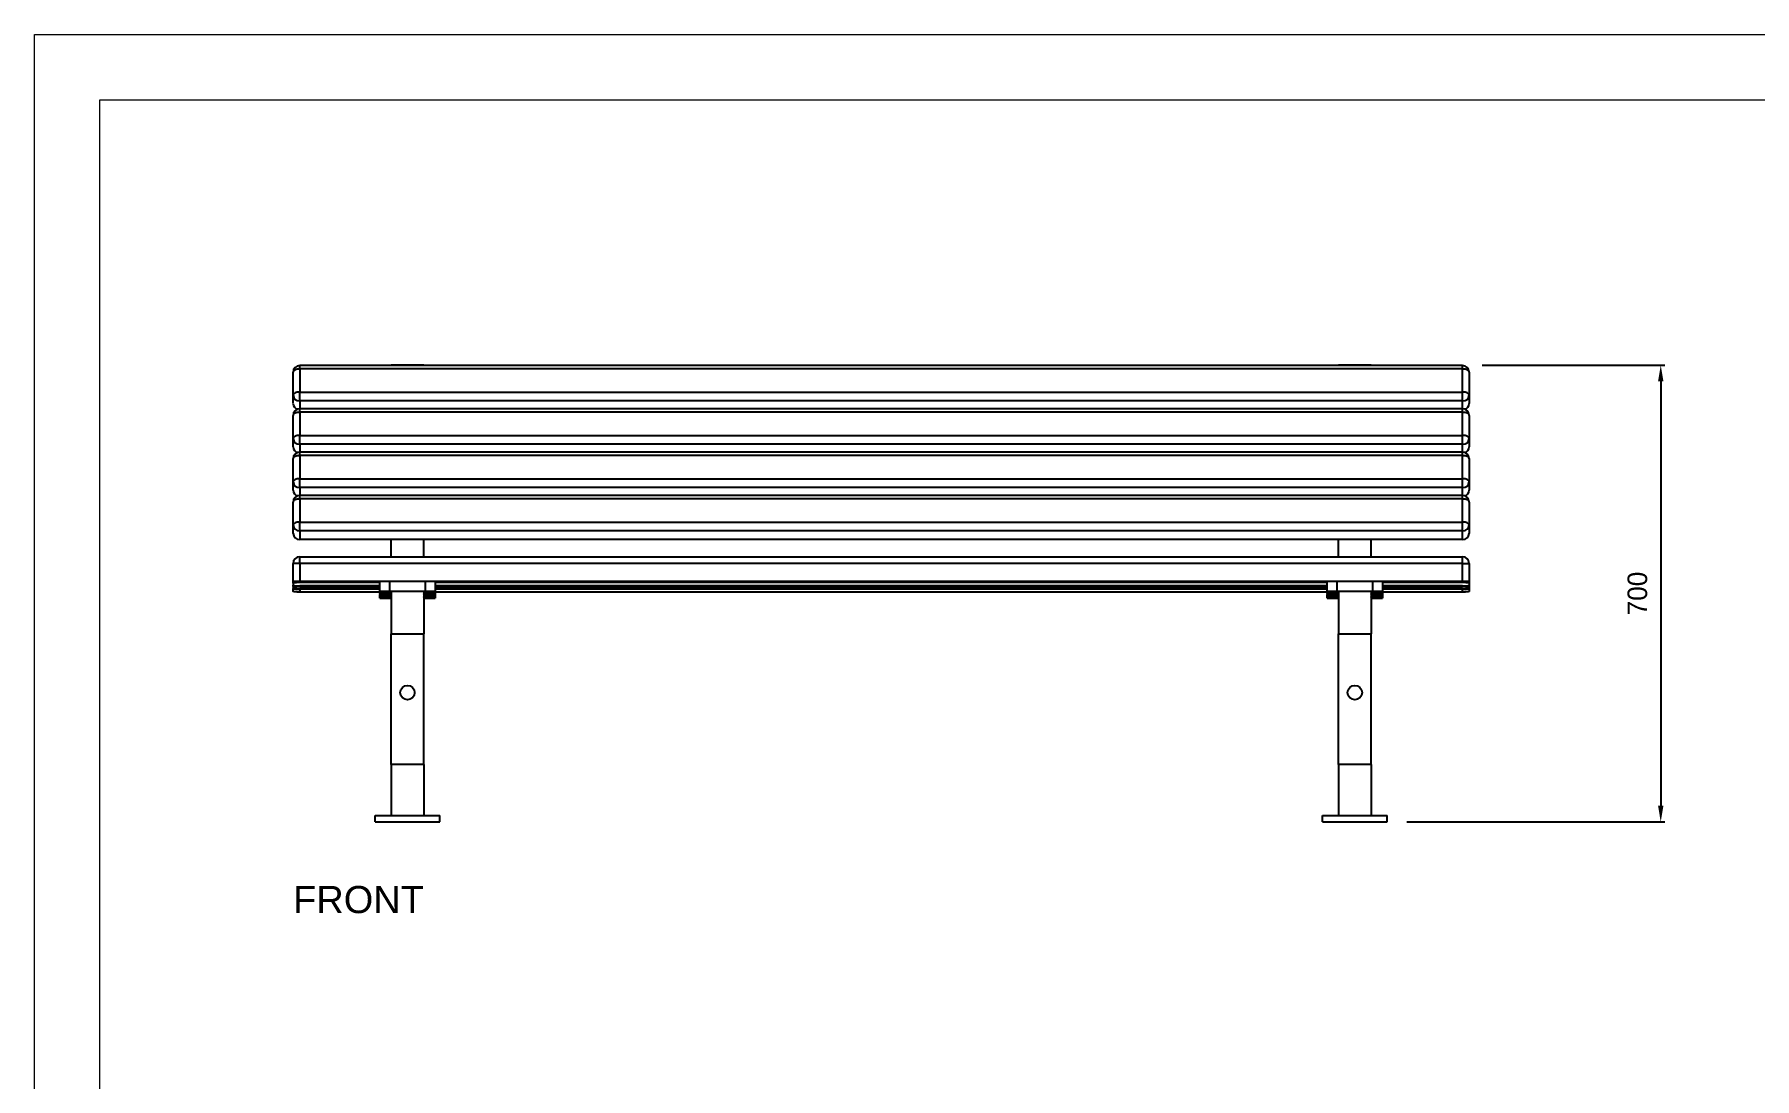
# Model space of a CAD drawing. Header units: millimetres. Extents: x 4278 to 10218, y -3534 to 666.
# Drawn here: x 4278 to 6910, y -933 to 666 of the extents above; entities that cross this region are included whole.
import ezdxf

# ---------------------------------------------------------------- set-up
doc = ezdxf.new("R2010")
doc.units = ezdxf.units.MM
doc.header["$PDSIZE"] = -1
doc.layers.add('tabelka', color=155, linetype='Continuous')
doc.layers.add('WYMIAR', color=96, linetype='Continuous')
doc.dimstyles.new('1-1', dxfattribs={"dimtxt": 30, "dimasz": 25, "dimexe": 6.25, "dimexo": 30, "dimgap": 20.625, "dimtad": 1, "dimdec": 1, "dimtxsty": 'Standard', "dimcen": 0, "dimclrd": 2, "dimclre": 2, "dimclrt": 2, "dimadec": 0, "dimazin": 0, "dimtfac": 1, "dimtdec": 1, "dimtmove": 0, "dimatfit": 3, "dimfxl": 0, "dimarcsym": 0})

# ---------------------------------------------------------------- blocks, each defined once
blk = doc.blocks.new('front')
at = {"linetype": 'Continuous'}
for p, q in [((-1022.6, -494.9), (-2802.6, -494.9)), ((-2802.6, -500.2), (-2802.6, -494.9)), ((-1022.6, -500.2), (-2802.6, -500.2)), ((-2802.6, -500.2), (-2802.6, -535.6)), ((-2612.6, -494.4), (-2662.6, -494.4)), ((-2662.6, -494.4), (-2662.6, -494.9)), ((-2612.6, -494.4), (-2612.6, -494.9)), ((-1162.6, -494.4), (-1212.6, -494.4)), ((-1212.6, -494.4), (-1212.6, -494.9)), ((-1162.6, -494.4), (-1162.6, -494.9)), ((-1022.6, -500.2), (-1022.6, -494.9)), ((-1022.6, -535.6), (-1022.6, -500.2)), ((-2812.6, -540.2), (-2812.6, -504.9)), ((-1012.6, -504.9), (-1012.6, -540.2)), ((-2812.6, -553.3), (-2812.6, -540.2)), ((-2802.6, -549.1), (-2802.6, -535.6)), ((-2802.6, -535.6), (-1022.6, -535.6)), ((-1022.6, -549.1), (-2802.6, -549.1)), ((-2802.6, -549.1), (-2802.6, -561.2)), ((-1022.6, -549.1), (-1022.6, -535.6)), ((-1022.6, -561.2), (-1022.6, -549.1)), ((-1012.6, -540.2), (-1012.6, -553.3)), ((-2812.6, -606.6), (-2812.6, -571.2)), ((-1022.6, -561.2), (-2802.6, -561.2)), ((-2802.6, -566.5), (-2802.6, -561.2)), ((-1022.6, -566.5), (-2802.6, -566.5)), ((-2802.6, -566.5), (-2802.6, -601.9)), ((-1022.6, -566.5), (-1022.6, -561.2)), ((-1022.6, -601.9), (-1022.6, -566.5)), ((-1012.6, -571.2), (-1012.6, -606.6)), ((-2802.6, -615.4), (-2802.6, -601.9)), ((-2802.6, -601.9), (-1022.6, -601.9)), ((-1022.6, -615.4), (-1022.6, -601.9)), ((-2812.6, -619.6), (-2812.6, -606.6)), ((-1022.6, -615.4), (-2802.6, -615.4)), ((-2802.6, -615.4), (-2802.6, -627.5)), ((-1022.6, -627.5), (-2802.6, -627.5)), ((-2802.6, -632.9), (-2802.6, -627.5)), ((-1022.6, -627.5), (-1022.6, -615.4)), ((-1022.6, -632.9), (-1022.6, -627.5)), ((-1012.6, -606.6), (-1012.6, -619.6)), ((-2812.6, -672.9), (-2812.6, -637.5)), ((-1022.6, -632.9), (-2802.6, -632.9)), ((-2802.6, -632.9), (-2802.6, -668.3)), ((-1022.6, -668.3), (-1022.6, -632.9)), ((-1012.6, -637.5), (-1012.6, -672.9)), ((-2812.6, -686), (-2812.6, -672.9)), ((-2802.6, -681.8), (-2802.6, -668.3)), ((-2802.6, -668.3), (-1022.6, -668.3)), ((-1022.6, -681.8), (-2802.6, -681.8)), ((-2802.6, -681.8), (-2802.6, -693.9)), ((-1022.6, -681.8), (-1022.6, -668.3)), ((-1022.6, -693.9), (-1022.6, -681.8)), ((-1012.6, -672.9), (-1012.6, -686)), ((-2812.6, -739.3), (-2812.6, -703.9)), ((-1022.6, -693.9), (-2802.6, -693.9)), ((-2802.6, -699.2), (-2802.6, -693.9)), ((-1022.6, -699.2), (-2802.6, -699.2)), ((-2802.6, -699.2), (-2802.6, -734.6)), ((-1022.6, -699.2), (-1022.6, -693.9)), ((-1022.6, -734.6), (-1022.6, -699.2)), ((-1012.6, -703.9), (-1012.6, -739.3)), ((-2802.6, -748.1), (-2802.6, -734.6)), ((-2802.6, -734.6), (-1022.6, -734.6)), ((-1022.6, -748.1), (-1022.6, -734.6)), ((-2812.6, -752.3), (-2812.6, -739.3)), ((-1022.6, -748.1), (-2802.6, -748.1)), ((-2802.6, -748.1), (-2802.6, -761.2)), ((-1022.6, -761.2), (-2802.6, -761.2)), ((-2662.6, -787.8), (-2662.6, -761.2)), ((-2612.6, -787.8), (-2612.6, -761.2)), ((-1212.6, -787.8), (-1212.6, -761.2)), ((-1162.6, -787.8), (-1162.6, -761.2)), ((-1022.6, -761.2), (-1022.6, -748.1)), ((-1012.6, -739.3), (-1012.6, -752.3)), ((-2802.6, -797.8), (-2802.6, -787.8)), ((-2802.6, -787.8), (-1022.6, -787.8)), ((-1022.6, -797.8), (-1022.6, -787.8)), ((-2802.6, -797.8), (-2812.6, -797.8)), ((-2812.6, -825.8), (-2812.6, -797.8)), ((-2802.6, -797.8), (-2802.6, -825.8)), ((-1022.6, -797.8), (-2802.6, -797.8)), ((-1022.6, -825.8), (-1022.6, -797.8)), ((-1022.6, -797.8), (-1012.6, -797.8)), ((-1012.6, -797.8), (-1012.6, -825.8)), ((-2812.6, -828.1), (-2812.6, -825.8)), ((-2802.6, -825.8), (-2812.6, -825.8)), ((-2812.6, -828.1), (-2812.6, -831.4)), ((-2812.6, -833.3), (-2812.6, -831.4)), ((-2812.6, -833.3), (-2812.6, -835.3)), ((-2812.6, -835.9), (-2812.6, -835.3)), ((-2812.6, -835.9), (-2812.6, -836.6)), ((-2812.6, -836.8), (-2812.6, -836.6)), ((-2812.6, -840.4), (-2812.6, -836.8)), ((-1022.6, -825.8), (-2802.6, -825.8)), ((-2802.6, -825.8), (-2802.6, -827.2)), ((-2680.1, -827.2), (-2802.6, -827.2)), ((-2680.1, -832.3), (-2802.6, -832.3)), ((-2802.6, -832.3), (-2802.6, -832.8)), ((-2680.1, -832.8), (-2802.6, -832.8)), ((-2680.1, -835.8), (-2802.6, -835.8)), ((-2680.1, -836.8), (-2802.6, -836.8)), ((-2802.6, -836.8), (-2802.6, -837.3)), ((-2680.1, -837.3), (-2802.6, -837.3)), ((-2802.6, -837.3), (-2802.6, -841.9)), ((-2680.1, -841.9), (-2802.6, -841.9)), ((-2680.1, -840.7), (-2680.1, -825.8)), ((-2665.1, -840.7), (-2680.1, -840.7)), ((-2680.1, -844), (-2680.1, -840.7)), ((-2665.1, -825.8), (-2665.1, -840.7)), ((-2610.1, -840.7), (-2665.1, -840.7)), ((-2665.1, -840.7), (-2665.1, -842.6)), ((-2662.6, -840.7), (-2662.6, -905.7)), ((-2612.6, -840.7), (-2612.6, -905.7)), ((-2610.1, -840.7), (-2610.1, -825.8)), ((-2595.1, -840.7), (-2610.1, -840.7)), ((-2610.1, -842.6), (-2610.1, -840.7)), ((-2595.1, -825.8), (-2595.1, -840.7)), ((-1230.1, -827.2), (-2595.1, -827.2)), ((-1230.1, -832.3), (-2595.1, -832.3)), ((-1230.1, -832.8), (-2595.1, -832.8)), ((-1230.1, -835.8), (-2595.1, -835.8)), ((-1230.1, -836.8), (-2595.1, -836.8)), ((-1230.1, -837.3), (-2595.1, -837.3)), ((-2595.1, -840.7), (-2595.1, -844)), ((-1230.1, -841.9), (-2595.1, -841.9)), ((-1230.1, -840.7), (-1230.1, -825.8)), ((-1215.1, -840.7), (-1230.1, -840.7)), ((-1230.1, -844), (-1230.1, -840.7)), ((-1215.1, -825.8), (-1215.1, -840.7)), ((-1160.1, -840.7), (-1215.1, -840.7)), ((-1215.1, -840.7), (-1215.1, -842.6)), ((-1212.6, -840.7), (-1212.6, -905.7)), ((-1162.6, -840.7), (-1162.6, -905.7)), ((-1160.1, -840.7), (-1160.1, -825.8)), ((-1145.1, -840.7), (-1160.1, -840.7)), ((-1160.1, -842.6), (-1160.1, -840.7)), ((-1145.1, -825.8), (-1145.1, -840.7)), ((-1022.6, -827.2), (-1145.1, -827.2)), ((-1022.6, -832.3), (-1145.1, -832.3)), ((-1022.6, -832.8), (-1145.1, -832.8)), ((-1022.6, -835.8), (-1145.1, -835.8)), ((-1022.6, -836.8), (-1145.1, -836.8)), ((-1022.6, -837.3), (-1145.1, -837.3)), ((-1145.1, -840.7), (-1145.1, -844)), ((-1022.6, -841.9), (-1145.1, -841.9)), ((-1012.6, -825.8), (-1022.6, -825.8)), ((-1022.6, -827.2), (-1022.6, -825.8)), ((-1022.6, -832.8), (-1022.6, -832.3)), ((-1022.6, -837.3), (-1022.6, -836.8)), ((-1022.6, -841.9), (-1022.6, -837.3)), ((-1012.6, -825.8), (-1012.6, -828.1)), ((-1012.6, -828.1), (-1012.6, -831.4)), ((-1012.6, -831.4), (-1012.6, -833.3)), ((-1012.6, -833.3), (-1012.6, -835.3)), ((-1012.6, -835.3), (-1012.6, -835.9)), ((-1012.6, -835.9), (-1012.6, -836.6)), ((-1012.6, -836.6), (-1012.6, -836.8)), ((-1012.6, -836.8), (-1012.6, -840.4)), ((-2680.1, -844), (-2680.1, -844.3)), ((-2680.1, -844.3), (-2667.6, -844.3)), ((-2680.1, -844.3), (-2680.1, -845.1)), ((-2680.1, -845.1), (-2667.6, -845.1)), ((-2680.1, -845.1), (-2680.1, -845.3)), ((-2680.1, -848.9), (-2680.1, -845.3)), ((-2680.1, -848.9), (-2680.1, -849.1)), ((-2680.1, -849.1), (-2667.6, -849.1)), ((-2680.1, -849.1), (-2680.1, -849.5)), ((-2680.1, -849.5), (-2680.1, -849.6)), ((-2680.1, -849.5), (-2667.6, -849.5)), ((-2680.1, -851.1), (-2680.1, -849.6)), ((-2680.1, -851.1), (-2680.1, -851.2)), ((-2680.1, -851.2), (-2680.1, -851.3)), ((-2680.1, -851.2), (-2667.6, -851.2)), ((-2680.1, -851.2), (-2667.6, -851.2)), ((-2680.1, -851.2), (-2680.1, -851.2)), ((-2678.6, -851.3), (-2662.6, -851.3)), ((-2667.6, -845.1), (-2667.6, -844.3)), ((-2667.6, -849.5), (-2667.6, -849.1)), ((-2667.6, -851.2), (-2667.6, -851.2)), ((-2665.1, -842.6), (-2662.6, -842.6)), ((-2665.1, -846.5), (-2662.6, -846.5)), ((-2665.1, -846.5), (-2665.1, -848.1)), ((-2665.1, -848.1), (-2662.6, -848.1)), ((-2665.1, -850.2), (-2662.6, -850.2)), ((-2665.1, -850.2), (-2665.1, -850.9)), ((-2665.1, -850.9), (-2662.6, -850.9)), ((-2610.1, -842.6), (-2612.6, -842.6)), ((-2610.1, -846.5), (-2612.6, -846.5)), ((-2610.1, -848.1), (-2612.6, -848.1)), ((-2610.1, -850.2), (-2612.6, -850.2)), ((-2610.1, -850.9), (-2612.6, -850.9)), ((-2612.6, -851.3), (-2596.5, -851.3)), ((-2610.1, -848.1), (-2610.1, -846.5)), ((-2610.1, -850.9), (-2610.1, -850.2)), ((-2595.1, -844.3), (-2607.6, -844.3)), ((-2607.6, -844.3), (-2607.6, -845.1)), ((-2595.1, -845.1), (-2607.6, -845.1)), ((-2595.1, -849.1), (-2607.6, -849.1)), ((-2607.6, -849.1), (-2607.6, -849.5)), ((-2595.1, -849.5), (-2607.6, -849.5)), ((-2595.1, -851.2), (-2607.6, -851.2)), ((-2595.1, -851.2), (-2607.6, -851.2)), ((-2607.6, -851.2), (-2607.6, -851.2)), ((-2595.1, -844), (-2595.1, -844.3)), ((-2595.1, -844.3), (-2595.1, -845.1)), ((-2595.1, -845.1), (-2595.1, -845.3)), ((-2595.1, -845.3), (-2595.1, -848.9)), ((-2595.1, -848.9), (-2595.1, -849.1)), ((-2595.1, -849.1), (-2595.1, -849.5)), ((-2595.1, -849.5), (-2595.1, -849.6)), ((-2595.1, -849.6), (-2595.1, -851.1)), ((-2595.1, -851.1), (-2595.1, -851.2)), ((-2595.1, -851.2), (-2595.1, -851.3)), ((-2595.1, -851.2), (-2595.1, -851.2)), ((-1230.1, -844), (-1230.1, -844.3)), ((-1230.1, -844.3), (-1217.6, -844.3)), ((-1230.1, -844.3), (-1230.1, -845.1)), ((-1230.1, -845.1), (-1217.6, -845.1)), ((-1230.1, -845.1), (-1230.1, -845.3)), ((-1230.1, -848.9), (-1230.1, -845.3)), ((-1230.1, -848.9), (-1230.1, -849.1)), ((-1230.1, -849.1), (-1217.6, -849.1)), ((-1230.1, -849.1), (-1230.1, -849.5)), ((-1230.1, -849.5), (-1230.1, -849.6)), ((-1230.1, -849.5), (-1217.6, -849.5)), ((-1230.1, -851.1), (-1230.1, -849.6)), ((-1230.1, -851.1), (-1230.1, -851.2)), ((-1230.1, -851.2), (-1230.1, -851.3)), ((-1230.1, -851.2), (-1217.6, -851.2)), ((-1230.1, -851.2), (-1217.6, -851.2)), ((-1230.1, -851.2), (-1230.1, -851.2)), ((-1228.6, -851.3), (-1212.6, -851.3)), ((-1217.6, -845.1), (-1217.6, -844.3)), ((-1217.6, -849.5), (-1217.6, -849.1)), ((-1217.6, -851.2), (-1217.6, -851.2)), ((-1215.1, -842.6), (-1212.6, -842.6)), ((-1215.1, -846.5), (-1212.6, -846.5)), ((-1215.1, -846.5), (-1215.1, -848.1)), ((-1215.1, -848.1), (-1212.6, -848.1)), ((-1215.1, -850.2), (-1212.6, -850.2)), ((-1215.1, -850.2), (-1215.1, -850.9)), ((-1215.1, -850.9), (-1212.6, -850.9)), ((-1160.1, -842.6), (-1162.6, -842.6)), ((-1160.1, -846.5), (-1162.6, -846.5)), ((-1160.1, -848.1), (-1162.6, -848.1)), ((-1160.1, -850.2), (-1162.6, -850.2)), ((-1160.1, -850.9), (-1162.6, -850.9)), ((-1162.6, -851.3), (-1146.5, -851.3)), ((-1160.1, -848.1), (-1160.1, -846.5)), ((-1160.1, -850.9), (-1160.1, -850.2)), ((-1145.1, -844.3), (-1157.6, -844.3)), ((-1157.6, -844.3), (-1157.6, -845.1)), ((-1145.1, -845.1), (-1157.6, -845.1)), ((-1145.1, -849.1), (-1157.6, -849.1)), ((-1157.6, -849.1), (-1157.6, -849.5)), ((-1145.1, -849.5), (-1157.6, -849.5)), ((-1145.1, -851.2), (-1157.6, -851.2)), ((-1145.1, -851.2), (-1157.6, -851.2)), ((-1157.6, -851.2), (-1157.6, -851.2)), ((-1145.1, -844), (-1145.1, -844.3)), ((-1145.1, -844.3), (-1145.1, -845.1)), ((-1145.1, -845.1), (-1145.1, -845.3)), ((-1145.1, -845.3), (-1145.1, -848.9)), ((-1145.1, -848.9), (-1145.1, -849.1)), ((-1145.1, -849.1), (-1145.1, -849.5)), ((-1145.1, -849.5), (-1145.1, -849.6)), ((-1145.1, -849.6), (-1145.1, -851.1)), ((-1145.1, -851.1), (-1145.1, -851.2)), ((-1145.1, -851.2), (-1145.1, -851.3)), ((-1145.1, -851.2), (-1145.1, -851.2)), ((-2662.6, -905.7), (-2612.6, -905.7)), ((-2662.6, -1105.7), (-2662.6, -905.7)), ((-2612.6, -1105.7), (-2612.6, -905.7)), ((-1212.6, -905.7), (-1162.6, -905.7)), ((-1212.6, -1105.7), (-1212.6, -905.7)), ((-1162.6, -1105.7), (-1162.6, -905.7)), ((-2612.6, -1105.7), (-2662.6, -1105.7)), ((-2662.6, -1105.7), (-2662.6, -1183.7)), ((-2612.6, -1105.7), (-2612.6, -1183.7)), ((-1162.6, -1105.7), (-1212.6, -1105.7)), ((-1212.6, -1105.7), (-1212.6, -1183.7)), ((-1162.6, -1105.7), (-1162.6, -1183.7)), ((-2687, -1193.7), (-2687, -1183.7)), ((-2687, -1183.7), (-2588.1, -1183.7)), ((-2588.1, -1193.7), (-2588.1, -1183.7)), ((-1237, -1193.7), (-1237, -1183.7)), ((-1237, -1183.7), (-1138.1, -1183.7)), ((-1138.1, -1193.7), (-1138.1, -1183.7)), ((-2687, -1193.7), (-2588.1, -1193.7)), ((-1237, -1193.7), (-1138.1, -1193.7))]:
    blk.add_line(p, q, dxfattribs=at)
at = {"linetype": 'Continuous', "flags": 128}
for points in [[(-2802.6, -500.2), (-2804.5, -500.3), (-2806.4, -500.6), (-2808.1, -501), (-2809.6, -501.6), (-2810.9, -502.3), (-2811.8, -503.1), (-2812.4, -504), (-2812.6, -504.9)], [(-1012.6, -504.9), (-1012.8, -504), (-1013.3, -503.1), (-1014.2, -502.3), (-1015.5, -501.6), (-1017, -501), (-1018.7, -500.6), (-1020.6, -500.3), (-1022.6, -500.2)], [(-2802.6, -535.6), (-2804.5, -535.7), (-2806.4, -535.9), (-2808.1, -536.4), (-2809.6, -536.9), (-2810.9, -537.7), (-2811.8, -538.5), (-2812.4, -539.3), (-2812.6, -540.2)], [(-1012.6, -540.2), (-1012.8, -539.3), (-1013.3, -538.5), (-1014.2, -537.7), (-1015.5, -536.9), (-1017, -536.4), (-1018.7, -535.9), (-1020.6, -535.7), (-1022.6, -535.6)], [(-2802.6, -566.5), (-2804.5, -566.6), (-2806.4, -566.9), (-2808.1, -567.3), (-2809.6, -567.9), (-2810.9, -568.6), (-2811.8, -569.4), (-2812.4, -570.3), (-2812.6, -571.2)], [(-1012.6, -571.2), (-1012.8, -570.3), (-1013.3, -569.4), (-1014.2, -568.6), (-1015.5, -567.9), (-1017, -567.3), (-1018.7, -566.9), (-1020.6, -566.6), (-1022.6, -566.5)], [(-2802.6, -601.9), (-2804.5, -602), (-2806.4, -602.3), (-2808.1, -602.7), (-2809.6, -603.3), (-2810.9, -604), (-2811.8, -604.8), (-2812.4, -605.7), (-2812.6, -606.6)], [(-1012.6, -606.6), (-1012.8, -605.7), (-1013.3, -604.8), (-1014.2, -604), (-1015.5, -603.3), (-1017, -602.7), (-1018.7, -602.3), (-1020.6, -602), (-1022.6, -601.9)], [(-2802.6, -632.9), (-2804.5, -633), (-2806.4, -633.2), (-2808.1, -633.7), (-2809.6, -634.2), (-2810.9, -634.9), (-2811.8, -635.8), (-2812.4, -636.6), (-2812.6, -637.5)], [(-1012.6, -637.5), (-1012.8, -636.6), (-1013.3, -635.8), (-1014.2, -634.9), (-1015.5, -634.2), (-1017, -633.7), (-1018.7, -633.2), (-1020.6, -633), (-1022.6, -632.9)], [(-2802.6, -668.3), (-2804.5, -668.3), (-2806.4, -668.6), (-2808.1, -669), (-2809.6, -669.6), (-2810.9, -670.3), (-2811.8, -671.1), (-2812.4, -672), (-2812.6, -672.9)], [(-1012.6, -672.9), (-1012.8, -672), (-1013.3, -671.1), (-1014.2, -670.3), (-1015.5, -669.6), (-1017, -669), (-1018.7, -668.6), (-1020.6, -668.3), (-1022.6, -668.3)], [(-2802.6, -699.2), (-2804.5, -699.3), (-2806.4, -699.6), (-2808.1, -700), (-2809.6, -700.6), (-2810.9, -701.3), (-2811.8, -702.1), (-2812.4, -703), (-2812.6, -703.9)], [(-1012.6, -703.9), (-1012.8, -703), (-1013.3, -702.1), (-1014.2, -701.3), (-1015.5, -700.6), (-1017, -700), (-1018.7, -699.6), (-1020.6, -699.3), (-1022.6, -699.2)], [(-2802.6, -734.6), (-2804.5, -734.7), (-2806.4, -734.9), (-2808.1, -735.4), (-2809.6, -736), (-2810.9, -736.7), (-2811.8, -737.5), (-2812.4, -738.3), (-2812.6, -739.3)], [(-1012.6, -739.3), (-1012.8, -738.3), (-1013.3, -737.5), (-1014.2, -736.7), (-1015.5, -736), (-1017, -735.4), (-1018.7, -734.9), (-1020.6, -734.7), (-1022.6, -734.6)], [(-2802.6, -827.2), (-2804.5, -827.3), (-2806.4, -827.3), (-2808.1, -827.4), (-2809.6, -827.5), (-2810.9, -827.6), (-2811.8, -827.8), (-2812.4, -827.9), (-2812.6, -828.1)], [(-2812.6, -831.4), (-2812.4, -831.6), (-2811.8, -831.8), (-2810.9, -831.9), (-2809.6, -832), (-2808.1, -832.1), (-2806.4, -832.2), (-2804.5, -832.3), (-2802.6, -832.3)], [(-2802.6, -841.9), (-2804.5, -841.9), (-2806.4, -841.8), (-2808.1, -841.6), (-2809.6, -841.4), (-2810.9, -841.2), (-2811.8, -841), (-2812.4, -840.7), (-2812.6, -840.4)], [(-1012.6, -828.1), (-1012.8, -827.9), (-1013.3, -827.8), (-1014.2, -827.6), (-1015.5, -827.5), (-1017, -827.4), (-1018.7, -827.3), (-1020.6, -827.3), (-1022.6, -827.2)], [(-1022.6, -832.3), (-1020.6, -832.3), (-1018.7, -832.2), (-1017, -832.1), (-1015.5, -832), (-1014.2, -831.9), (-1013.3, -831.8), (-1012.8, -831.6), (-1012.6, -831.4)], [(-1012.6, -840.4), (-1012.8, -840.7), (-1013.3, -841), (-1014.2, -841.2), (-1015.5, -841.4), (-1017, -841.6), (-1018.7, -841.8), (-1020.6, -841.9), (-1022.6, -841.9)]]:
    blk.add_lwpolyline(points, dxfattribs=at)
at = {"linetype": 'Continuous'}
for centre in [(-2637.6, -995.7), (-1187.6, -995.7)]:
    blk.add_circle(centre, 11, dxfattribs=at)
for centre, radius, start, end in [((-2802.6, -504.9), 10, 90, 180), ((-1022.6, -504.9), 10, 0, 90), ((-2803.1, -539.6), 9.48, 183.724, 273.2933), ((-1022, -539.6), 9.48, 266.7067, 356.276), ((-2803.6, -553), 9, 182.2007, 256.2834), ((-2802.6, -571.2), 10, 90, 180), ((-1022.6, -571.2), 10, 0, 90), ((-1021.7, -552.8), 9.16, 284.4888, 357.0272), ((-2803.1, -606), 9.48, 183.7236, 273.2933), ((-2803.6, -619.3), 9, 182.2012, 256.2829), ((-2802.6, -637.5), 10, 90, 180), ((-1022, -606), 9.48, 266.7067, 356.2764), ((-1022.6, -637.5), 10, 0, 90), ((-1021.7, -619.2), 9.16, 284.4889, 357.027), ((-2803.1, -672.3), 9.48, 183.7233, 273.294), ((-1022, -672.3), 9.48, 266.706, 356.2767), ((-2803.6, -685.6), 9, 182.201, 256.283), ((-2802.6, -703.9), 10, 90, 180), ((-1022.6, -703.9), 10, 0, 90), ((-1021.7, -685.5), 9.16, 284.4899, 357.026), ((-2803.1, -738.6), 9.48, 183.7235, 273.2938), ((-2803.1, -751.7), 9.48, 183.7235, 273.2936), ((-1022, -738.6), 9.48, 266.7062, 356.2765), ((-1022, -751.7), 9.48, 266.7064, 356.2765), ((-2802.6, -797.8), 10, 90, 180), ((-1022.6, -797.8), 10, 0, 90), ((-2805.1, -882.9), 50.1, 87.1477, 98.6139), ((-2805.1, -785.8), 50.1, 261.3861, 272.8523), ((-2807.9, -905.9), 70.1, 89.3584, 93.82), ((-2805.1, -689.5), 147.3, 267.0807, 270.9725), ((-2805.1, -788), 49.3, 261.2431, 272.8987), ((-1020.1, -882.9), 50.1, 81.3861, 92.8523), ((-1020.1, -785.8), 50.1, 267.1477, 278.6139), ((-1020.1, -689.5), 147.3, 269.0275, 272.9193), ((-1020.1, -788), 49.3, 267.1013, 278.7569), ((-1017.2, -905.9), 70.1, 86.18, 90.6416)]:
    blk.add_arc(centre, radius, start, end, dxfattribs=at)
for points, knots in [([(-2665.1, -842.6), (-2665.9, -842.6), (-2667.6, -842.6), (-2670.1, -842.7), (-2672.4, -842.8), (-2674.5, -842.9), (-2676.3, -843.1), (-2677.8, -843.3), (-2679, -843.5), (-2679.9, -843.7), (-2680, -843.9), (-2680.1, -844)], [0, 0, 0, 0, 0.1074005, 0.2147981, 0.3221984, 0.4295973, 0.5369959, 0.6443942, 0.7517921, 0.8591896, 1, 1, 1, 1]), ([(-2680.1, -845.3), (-2680, -845.4), (-2679.9, -845.5), (-2679.3, -845.7), (-2678.2, -845.9), (-2676.8, -846.1), (-2675.1, -846.2), (-2673.1, -846.3), (-2670.8, -846.4), (-2668.1, -846.5), (-2666.2, -846.5), (-2665.1, -846.5)], [0, 0, 0, 0, 0.107398, 0.214796, 0.322194, 0.429591, 0.536992, 0.644393, 0.751796, 0.859198, 1, 1, 1, 1]), ([(-2665.1, -848.1), (-2665.9, -848.1), (-2667.6, -848.1), (-2670.1, -848.1), (-2672.4, -848.2), (-2674.5, -848.3), (-2676.3, -848.4), (-2677.8, -848.5), (-2679, -848.6), (-2679.9, -848.8), (-2680, -848.9), (-2680.1, -848.9)], [0, 0, 0, 0, 0.1074, 0.214798, 0.322198, 0.429597, 0.536996, 0.644394, 0.751792, 0.85919, 1, 1, 1, 1]), ([(-2680.1, -849.6), (-2680, -849.7), (-2679.9, -849.8), (-2679.3, -849.9), (-2678.2, -849.9), (-2676.8, -850), (-2675.1, -850.1), (-2673.1, -850.2), (-2670.8, -850.2), (-2668.1, -850.2), (-2666.2, -850.2), (-2665.1, -850.2)], [0, 0, 0, 0, 0.1074035, 0.2148074, 0.3222105, 0.4296146, 0.5370212, 0.6444278, 0.7518314, 0.8592344, 1, 1, 1, 1]), ([(-2665.1, -850.9), (-2665.9, -850.9), (-2667.6, -850.9), (-2670.1, -850.9), (-2672.4, -850.9), (-2674.5, -850.9), (-2676.3, -851), (-2677.8, -851), (-2679, -851.1), (-2679.9, -851.1), (-2680, -851.1), (-2680.1, -851.1)], [0, 0, 0, 0, 0.1073985, 0.214799, 0.3221977, 0.4295989, 0.5369982, 0.6443991, 0.7517979, 0.8591971, 1, 1, 1, 1]), ([(-2680.1, -851.3), (-2680, -851.3), (-2679.9, -851.3), (-2679.4, -851.3), (-2678.8, -851.3), (-2678.6, -851.3)], [0, 0, 0, 0, 0.375842, 0.762585, 1, 1, 1, 1]), ([(-2667.6, -844.3), (-2667, -844.3), (-2665.9, -844.3), (-2664.4, -844.3), (-2663.2, -844.5), (-2662.6, -844.6), (-2662.6, -844.7), (-2662.6, -844.7)], [0, 0, 0, 0, 0.214696, 0.429387, 0.644079, 0.858773, 1, 1, 1, 1]), ([(-2662.6, -844.7), (-2662.6, -844.8), (-2662.7, -844.9), (-2663.6, -845), (-2664.9, -845.1), (-2666.3, -845.1), (-2667.2, -845.1), (-2667.6, -845.1)], [0, 0, 0, 0, 0.214694, 0.429388, 0.644081, 0.858771, 1, 1, 1, 1]), ([(-2667.6, -849.1), (-2667, -849.1), (-2665.9, -849.1), (-2664.4, -849.1), (-2663.2, -849.2), (-2662.6, -849.2), (-2662.6, -849.3), (-2662.6, -849.3)], [0, 0, 0, 0, 0.214696, 0.429388, 0.64408, 0.858774, 1, 1, 1, 1]), ([(-2662.6, -849.3), (-2662.6, -849.3), (-2662.7, -849.4), (-2663.6, -849.5), (-2664.9, -849.5), (-2666.3, -849.5), (-2667.2, -849.5), (-2667.6, -849.5)], [0, 0, 0, 0, 0.214695, 0.42939, 0.644089, 0.85878, 1, 1, 1, 1]), ([(-2662.6, -851.2), (-2662.6, -851.2), (-2662.6, -851.2), (-2663, -851.2), (-2664, -851.2), (-2665.4, -851.2), (-2666.7, -851.2), (-2667.4, -851.2), (-2667.6, -851.2)], [0, 0, 0, 0, 0.07781, 0.29247, 0.507134, 0.721789, 0.936435, 1, 1, 1, 1]), ([(-2667.6, -851.2), (-2667, -851.2), (-2665.9, -851.2), (-2664.4, -851.2), (-2663.2, -851.2), (-2662.6, -851.2), (-2662.6, -851.2), (-2662.6, -851.2)], [0, 0, 0, 0, 0.214686, 0.429376, 0.644066, 0.858759, 1, 1, 1, 1]), ([(-2612.6, -844.7), (-2612.5, -844.6), (-2612.4, -844.6), (-2611.5, -844.4), (-2610.3, -844.3), (-2608.9, -844.3), (-2607.9, -844.3), (-2607.6, -844.3)], [0, 0, 0, 0, 0.214695, 0.429388, 0.644081, 0.858772, 1, 1, 1, 1]), ([(-2607.6, -845.1), (-2608.1, -845.1), (-2609.3, -845.1), (-2610.7, -845), (-2611.9, -844.9), (-2612.5, -844.8), (-2612.5, -844.7), (-2612.6, -844.7)], [0, 0, 0, 0, 0.214695, 0.429387, 0.64408, 0.858774, 1, 1, 1, 1]), ([(-2612.6, -849.3), (-2612.5, -849.3), (-2612.4, -849.2), (-2611.5, -849.2), (-2610.3, -849.1), (-2608.9, -849.1), (-2607.9, -849.1), (-2607.6, -849.1)], [0, 0, 0, 0, 0.214694, 0.429388, 0.64408, 0.858771, 1, 1, 1, 1]), ([(-2607.6, -849.5), (-2608.1, -849.5), (-2609.3, -849.5), (-2610.7, -849.5), (-2611.9, -849.4), (-2612.5, -849.4), (-2612.5, -849.3), (-2612.6, -849.3)], [0, 0, 0, 0, 0.214694, 0.429384, 0.644075, 0.858769, 1, 1, 1, 1]), ([(-2612.6, -851.2), (-2612.6, -851.2), (-2612.5, -851.2), (-2612.1, -851.2), (-2611.1, -851.2), (-2609.7, -851.2), (-2608.5, -851.2), (-2607.7, -851.2), (-2607.6, -851.2)], [0, 0, 0, 0, 0.077502, 0.292164, 0.506819, 0.721469, 0.936113, 1, 1, 1, 1]), ([(-2607.6, -851.2), (-2608.1, -851.2), (-2609.3, -851.2), (-2610.7, -851.2), (-2611.9, -851.2), (-2612.5, -851.2), (-2612.5, -851.2), (-2612.6, -851.2)], [0, 0, 0, 0, 0.214683, 0.429361, 0.644045, 0.858743, 1, 1, 1, 1]), ([(-2595.1, -844), (-2595.1, -843.9), (-2595.2, -843.8), (-2595.8, -843.6), (-2596.9, -843.3), (-2598.3, -843.1), (-2600, -843), (-2602.1, -842.8), (-2604.3, -842.7), (-2607, -842.6), (-2609, -842.6), (-2610.1, -842.6)], [0, 0, 0, 0, 0.107399, 0.214798, 0.322197, 0.429597, 0.536994, 0.64439, 0.751789, 0.859187, 1, 1, 1, 1]), ([(-2610.1, -846.5), (-2609.2, -846.5), (-2607.5, -846.5), (-2605.1, -846.5), (-2602.8, -846.4), (-2600.6, -846.3), (-2598.8, -846.1), (-2597.3, -846), (-2596.1, -845.8), (-2595.3, -845.6), (-2595.1, -845.4), (-2595.1, -845.3)], [0, 0, 0, 0, 0.107395, 0.214793, 0.322188, 0.429583, 0.536983, 0.644383, 0.751784, 0.859187, 1, 1, 1, 1]), ([(-2595.1, -848.9), (-2595.1, -848.9), (-2595.2, -848.8), (-2595.8, -848.7), (-2596.9, -848.5), (-2598.3, -848.4), (-2600, -848.3), (-2602.1, -848.2), (-2604.3, -848.2), (-2607, -848.1), (-2609, -848.1), (-2610.1, -848.1)], [0, 0, 0, 0, 0.1073991, 0.2147976, 0.3221967, 0.4295969, 0.5369939, 0.6443905, 0.7517887, 0.8591873, 1, 1, 1, 1]), ([(-2610.1, -850.2), (-2609.2, -850.2), (-2607.5, -850.2), (-2605.1, -850.2), (-2602.8, -850.2), (-2600.6, -850.1), (-2598.8, -850.1), (-2597.3, -850), (-2596.1, -849.9), (-2595.3, -849.8), (-2595.1, -849.7), (-2595.1, -849.6)], [0, 0, 0, 0, 0.107388, 0.214775, 0.322165, 0.429552, 0.536948, 0.644343, 0.751748, 0.859154, 1, 1, 1, 1]), ([(-2595.1, -851.1), (-2595.1, -851.1), (-2595.2, -851.1), (-2595.8, -851.1), (-2596.9, -851), (-2598.3, -851), (-2600, -851), (-2602.1, -850.9), (-2604.3, -850.9), (-2607, -850.9), (-2609, -850.9), (-2610.1, -850.9)], [0, 0, 0, 0, 0.107397, 0.214794, 0.322191, 0.429587, 0.536985, 0.644382, 0.751782, 0.859181, 1, 1, 1, 1]), ([(-2596.5, -851.3), (-2596.4, -851.3), (-2595.9, -851.3), (-2595.3, -851.3), (-2595.1, -851.3), (-2595.1, -851.3)], [0, 0, 0, 0, 0.1126507, 0.4995831, 1, 1, 1, 1]), ([(-1215.1, -842.6), (-1215.9, -842.6), (-1217.6, -842.6), (-1220.1, -842.7), (-1222.4, -842.8), (-1224.5, -842.9), (-1226.3, -843.1), (-1227.8, -843.3), (-1229, -843.5), (-1229.9, -843.7), (-1230, -843.9), (-1230.1, -844)], [0, 0, 0, 0, 0.107398, 0.214798, 0.322198, 0.429597, 0.536996, 0.644394, 0.751792, 0.85919, 1, 1, 1, 1]), ([(-1230.1, -845.3), (-1230, -845.4), (-1229.9, -845.5), (-1229.3, -845.7), (-1228.2, -845.9), (-1226.8, -846.1), (-1225.1, -846.2), (-1223.1, -846.3), (-1220.8, -846.4), (-1218.1, -846.5), (-1216.2, -846.5), (-1215.1, -846.5)], [0, 0, 0, 0, 0.107398, 0.214796, 0.322195, 0.429593, 0.536992, 0.644395, 0.751796, 0.859198, 1, 1, 1, 1]), ([(-1215.1, -848.1), (-1215.9, -848.1), (-1217.6, -848.1), (-1220.1, -848.1), (-1222.4, -848.2), (-1224.5, -848.3), (-1226.3, -848.4), (-1227.8, -848.5), (-1229, -848.6), (-1229.9, -848.8), (-1230, -848.9), (-1230.1, -848.9)], [0, 0, 0, 0, 0.107398, 0.214798, 0.322198, 0.429597, 0.536996, 0.644394, 0.751792, 0.85919, 1, 1, 1, 1]), ([(-1230.1, -849.6), (-1230, -849.7), (-1229.9, -849.8), (-1229.3, -849.9), (-1228.2, -849.9), (-1226.8, -850), (-1225.1, -850.1), (-1223.1, -850.2), (-1220.8, -850.2), (-1218.1, -850.2), (-1216.2, -850.2), (-1215.1, -850.2)], [0, 0, 0, 0, 0.107404, 0.214807, 0.32221, 0.429615, 0.537021, 0.644428, 0.751831, 0.859237, 1, 1, 1, 1]), ([(-1215.1, -850.9), (-1215.9, -850.9), (-1217.6, -850.9), (-1220.1, -850.9), (-1222.4, -850.9), (-1224.5, -850.9), (-1226.3, -851), (-1227.8, -851), (-1229, -851.1), (-1229.9, -851.1), (-1230, -851.1), (-1230.1, -851.1)], [0, 0, 0, 0, 0.107399, 0.214799, 0.322198, 0.429597, 0.536998, 0.644398, 0.751798, 0.859197, 1, 1, 1, 1]), ([(-1230.1, -851.3), (-1230, -851.3), (-1229.9, -851.3), (-1229.4, -851.3), (-1228.8, -851.3), (-1228.6, -851.3)], [0, 0, 0, 0, 0.375842, 0.762585, 1, 1, 1, 1]), ([(-1217.6, -844.3), (-1217, -844.3), (-1215.9, -844.3), (-1214.4, -844.3), (-1213.2, -844.5), (-1212.6, -844.6), (-1212.6, -844.7), (-1212.6, -844.7)], [0, 0, 0, 0, 0.214696, 0.429387, 0.644079, 0.858773, 1, 1, 1, 1]), ([(-1212.6, -844.7), (-1212.6, -844.8), (-1212.7, -844.9), (-1213.6, -845), (-1214.9, -845.1), (-1216.3, -845.1), (-1217.2, -845.1), (-1217.6, -845.1)], [0, 0, 0, 0, 0.214694, 0.429388, 0.644081, 0.858771, 1, 1, 1, 1]), ([(-1217.6, -849.1), (-1217, -849.1), (-1215.9, -849.1), (-1214.4, -849.1), (-1213.2, -849.2), (-1212.6, -849.2), (-1212.6, -849.3), (-1212.6, -849.3)], [0, 0, 0, 0, 0.214696, 0.429388, 0.64408, 0.858774, 1, 1, 1, 1]), ([(-1212.6, -849.3), (-1212.6, -849.3), (-1212.7, -849.4), (-1213.6, -849.5), (-1214.9, -849.5), (-1216.3, -849.5), (-1217.2, -849.5), (-1217.6, -849.5)], [0, 0, 0, 0, 0.214695, 0.429389, 0.644083, 0.85878, 1, 1, 1, 1]), ([(-1212.6, -851.2), (-1212.6, -851.2), (-1212.6, -851.2), (-1213, -851.2), (-1214, -851.2), (-1215.4, -851.2), (-1216.7, -851.2), (-1217.4, -851.2), (-1217.6, -851.2)], [0, 0, 0, 0, 0.07781, 0.292469, 0.507129, 0.72179, 0.936435, 1, 1, 1, 1]), ([(-1217.6, -851.2), (-1217, -851.2), (-1215.9, -851.2), (-1214.4, -851.2), (-1213.2, -851.2), (-1212.6, -851.2), (-1212.6, -851.2), (-1212.6, -851.2)], [0, 0, 0, 0, 0.214686, 0.429375, 0.644064, 0.85876, 1, 1, 1, 1]), ([(-1162.6, -844.7), (-1162.5, -844.6), (-1162.4, -844.6), (-1161.5, -844.4), (-1160.3, -844.3), (-1158.9, -844.3), (-1157.9, -844.3), (-1157.6, -844.3)], [0, 0, 0, 0, 0.214695, 0.429388, 0.644081, 0.858772, 1, 1, 1, 1]), ([(-1157.6, -845.1), (-1158.1, -845.1), (-1159.3, -845.1), (-1160.7, -845), (-1161.9, -844.9), (-1162.5, -844.8), (-1162.5, -844.7), (-1162.6, -844.7)], [0, 0, 0, 0, 0.214695, 0.429387, 0.64408, 0.858774, 1, 1, 1, 1]), ([(-1162.6, -849.3), (-1162.5, -849.3), (-1162.4, -849.2), (-1161.5, -849.2), (-1160.3, -849.1), (-1158.9, -849.1), (-1157.9, -849.1), (-1157.6, -849.1)], [0, 0, 0, 0, 0.214694, 0.429388, 0.64408, 0.858771, 1, 1, 1, 1]), ([(-1157.6, -849.5), (-1158.1, -849.5), (-1159.3, -849.5), (-1160.7, -849.5), (-1161.9, -849.4), (-1162.5, -849.4), (-1162.5, -849.3), (-1162.6, -849.3)], [0, 0, 0, 0, 0.214687, 0.429378, 0.644074, 0.858769, 1, 1, 1, 1]), ([(-1162.6, -851.2), (-1162.6, -851.2), (-1162.5, -851.2), (-1162.1, -851.2), (-1161.1, -851.2), (-1159.7, -851.2), (-1158.5, -851.2), (-1157.7, -851.2), (-1157.6, -851.2)], [0, 0, 0, 0, 0.077503, 0.292164, 0.506823, 0.721468, 0.936113, 1, 1, 1, 1]), ([(-1157.6, -851.2), (-1158.1, -851.2), (-1159.3, -851.2), (-1160.7, -851.2), (-1161.9, -851.2), (-1162.5, -851.2), (-1162.5, -851.2), (-1162.6, -851.2)], [0, 0, 0, 0, 0.214676, 0.429354, 0.644044, 0.858743, 1, 1, 1, 1]), ([(-1145.1, -844), (-1145.1, -843.9), (-1145.2, -843.8), (-1145.8, -843.6), (-1146.9, -843.3), (-1148.3, -843.1), (-1150, -843), (-1152.1, -842.8), (-1154.3, -842.7), (-1157, -842.6), (-1159, -842.6), (-1160.1, -842.6)], [0, 0, 0, 0, 0.107399, 0.214798, 0.322197, 0.429596, 0.536992, 0.644391, 0.751789, 0.859185, 1, 1, 1, 1]), ([(-1160.1, -846.5), (-1159.2, -846.5), (-1157.5, -846.5), (-1155.1, -846.5), (-1152.8, -846.4), (-1150.6, -846.3), (-1148.8, -846.1), (-1147.3, -846), (-1146.1, -845.8), (-1145.3, -845.6), (-1145.1, -845.4), (-1145.1, -845.3)], [0, 0, 0, 0, 0.107395, 0.214793, 0.322188, 0.429583, 0.536983, 0.644382, 0.751785, 0.859187, 1, 1, 1, 1]), ([(-1145.1, -848.9), (-1145.1, -848.9), (-1145.2, -848.8), (-1145.8, -848.7), (-1146.9, -848.5), (-1148.3, -848.4), (-1150, -848.3), (-1152.1, -848.2), (-1154.3, -848.2), (-1157, -848.1), (-1159, -848.1), (-1160.1, -848.1)], [0, 0, 0, 0, 0.107399, 0.214798, 0.322197, 0.429595, 0.536992, 0.644391, 0.751789, 0.859185, 1, 1, 1, 1]), ([(-1160.1, -850.2), (-1159.2, -850.2), (-1157.5, -850.2), (-1155.1, -850.2), (-1152.8, -850.2), (-1150.6, -850.1), (-1148.8, -850.1), (-1147.3, -850), (-1146.1, -849.9), (-1145.3, -849.8), (-1145.1, -849.7), (-1145.1, -849.6)], [0, 0, 0, 0, 0.1073877, 0.2147775, 0.3221648, 0.4295515, 0.5369475, 0.6443438, 0.7517494, 0.8591545, 1, 1, 1, 1]), ([(-1145.1, -851.1), (-1145.1, -851.1), (-1145.2, -851.1), (-1145.8, -851.1), (-1146.9, -851), (-1148.3, -851), (-1150, -851), (-1152.1, -850.9), (-1154.3, -850.9), (-1157, -850.9), (-1159, -850.9), (-1160.1, -850.9)], [0, 0, 0, 0, 0.107397, 0.214794, 0.322191, 0.429588, 0.536985, 0.644383, 0.751782, 0.859181, 1, 1, 1, 1]), ([(-1146.5, -851.3), (-1146.4, -851.3), (-1145.9, -851.3), (-1145.3, -851.3), (-1145.1, -851.3), (-1145.1, -851.3)], [0, 0, 0, 0, 0.1126507, 0.4995831, 1, 1, 1, 1])]:
    blk.add_open_spline(points, degree=3, knots=knots, dxfattribs=at)
blk = doc.blocks.new('*D8')
at = {"layer": 'Defpoints', "color": 0}
for p in [(6463.6, 159.3), (6348.1, -540.1), (6766.8, -540.1)]:
    blk.add_point(p, dxfattribs=at)
at = {"layer": 'WYMIAR', "color": 2, "lineweight": -2}
for p, q in [((6493.6, 159.3), (6773.1, 159.3)), ((6766.8, 134.3), (6766.8, -515.1)), ((6378.1, -540.1), (6773.1, -540.1))]:
    blk.add_line(p, q, dxfattribs=at)
at = {"layer": 'WYMIAR', "color": 2}
for points in [[(6762.7, 134.3), (6771, 134.3), (6766.8, 159.3)], [(6762.7, -515.1), (6771, -515.1), (6766.8, -540.1)]]:
    blk.add_solid(points, dxfattribs=at)
at = {"layer": 'WYMIAR', "color": 2, "insert": (6731.2, -190.4), "char_height": 30, "attachment_point": 5, "rotation": 90}
blk.add_mtext('700', dxfattribs=at)

msp = doc.modelspace()

# ---------------------------------------------------------------- linework, layer by layer
at = {"layer": 'tabelka', "lineweight": 5}
for points in [[(4277.57, 665.74), (10217.57, 665.74), (10217.57, -3534.26), (4277.57, -3534.26)], [(4377.57, 565.74), (10117.57, 565.74), (10117.57, -3434.26), (4377.57, -3434.26)]]:
    msp.add_lwpolyline(points, close=True, dxfattribs=at)

# ---------------------------------------------------------------- block references
msp.add_blockref('front', (7486.19, 653.67))

# ---------------------------------------------------------------- texts
at = {"layer": 'WYMIAR', "insert": (4673.62, -638.11), "char_height": 41.5951, "width": 196.5247, "attachment_point": 1}
msp.add_mtext('{\\f@Arial Unicode MS|b0|i0|c238|p34;FRONT}', dxfattribs=at)

# ---------------------------------------------------------------- dimensions: what is measured, and where the dimension line sits
at = {"layer": 'WYMIAR'}
dim = msp.add_linear_dim(base=(6766.83, -540.05), p1=(6463.62, 159.28), p2=(6348.06, -540.05), angle=90, text='700', dimstyle='1-1', dxfattribs=at)
dim.commit()
dim.dimension.update_dxf_attribs({"geometry": '*D8', "text_midpoint": (6731.21, -190.38)})

doc.saveas('drawing.dxf')
